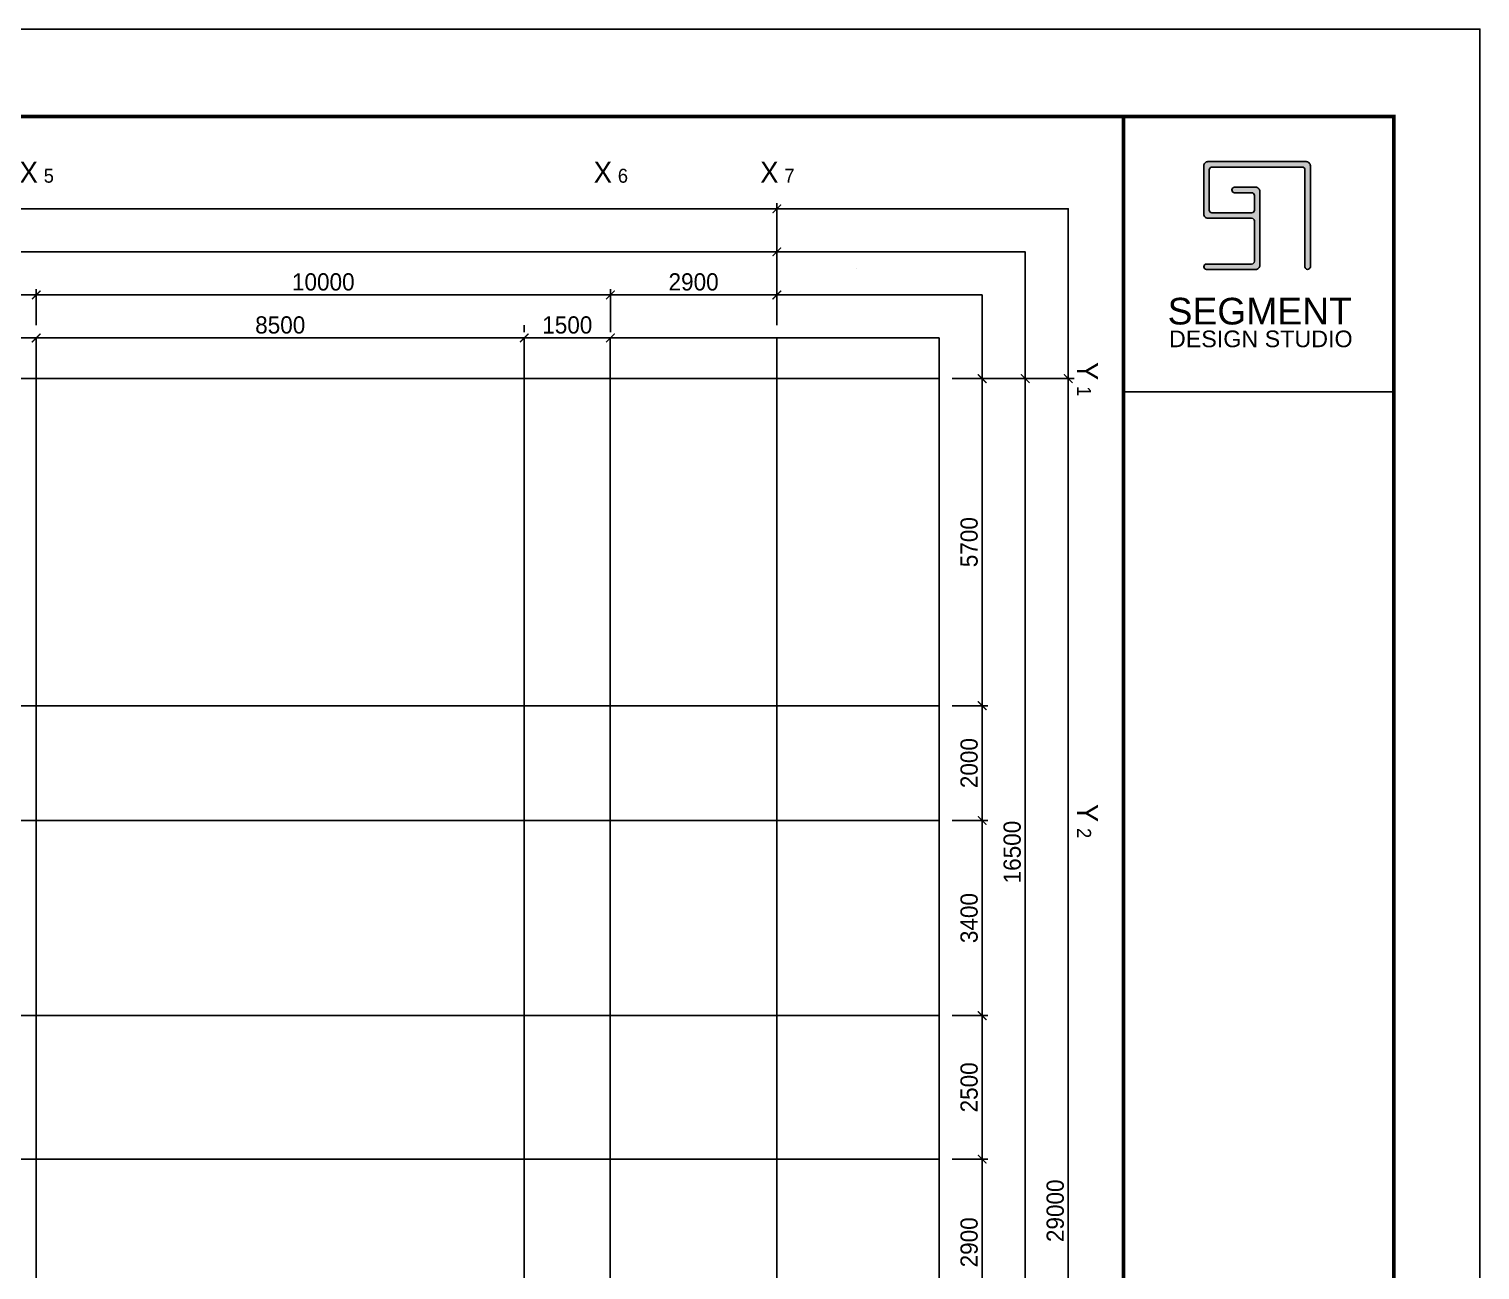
# Model space of a CAD drawing. Header units: millimetres. Extents: x 0 to 199210, y 0 to 94205.
# Drawn here: x 37728 to 63000, y 22927 to 44550 of the extents above; entities that cross this region are included whole.
import ezdxf
from ezdxf.enums import TextEntityAlignment as Align

# ---------------------------------------------------------------- set-up
doc = ezdxf.new("R2010")
doc.units = ezdxf.units.MM
doc.linetypes.add('CEN', pattern=[62, 60, -1, 0, -1])
doc.layers.get('Defpoints').update_dxf_attribs({"color": 142})
for name, color, linetype in [('12. TXT1', 132, 'Continuous'), ('CEN', 1, 'CEN'), ('DIM', 7, 'Continuous'), ('Site', 2, 'Continuous')]:
    doc.layers.add(name, color=color, linetype=linetype)
doc.layers.add('INVisible', color=165, linetype='Continuous', plot=False)
doc.styles.add('11', font='Dotum.ttf')
doc.styles.get("Standard").update_dxf_attribs({"font": 'arial.ttf'})
doc.styles.add('돋움', font='Dotum.ttf')
doc.dimstyles.new('150', dxfattribs={"dimscale": 50, "dimtxt": 6, "dimasz": 3, "dimexe": 2, "dimexo": 4.5, "dimgap": 1.5, "dimtad": 1, "dimtoh": 1, "dimdec": 0, "dimzin": 0, "dimdsep": 46, "dimtxsty": '11', "dimblk1": 'ARCHTICK', "dimblk2": 'ARCHTICK', "dimsah": 1, "dimcen": 5, "dimclrd": 143, "dimclre": 143, "dimclrt": 7, "dimadec": 0, "dimazin": 0, "dimtfac": 1, "dimtdec": 0, "dimtix": 1, "dimtmove": 2, "dimatfit": 3, "dimldrblk": 'ARCHTICK', "dimfxl": 1, "dimtolj": 1, "dimtzin": 0, "dimlwd": -1, "dimlwe": -1, "dimarcsym": 0})

# ---------------------------------------------------------------- blocks, each defined once
blk = doc.blocks.new('Logo_SEGMENT')
at = {"layer": '12. TXT1'}
h = blk.add_hatch(color=256, dxfattribs=at)
h.dxf.hatch_style = 1
h.paths.add_polyline_path([(37439, 45103, -0.414214), (37561, 44981), (37561, 40618, 0.414214), (37683, 40495, 0.414214), (37806, 40618), (37806, 45164, 0.414214), (37622, 45348), (33196, 45348, 0.414214), (33012, 45164), (33012, 42983, 0.414214), (33196, 42799), (35164, 42799, -0.414214), (35286, 42677), (35286, 40862, -0.414214), (35164, 40740), (33134, 40740, 0.414214), (33012, 40618, 0.414214), (33134, 40495), (35348, 40495, 0.414214), (35531, 40679), (35531, 44012, 0.414214), (35348, 44196), (34394, 44196, 0.414214), (34272, 44074, 0.414214), (34394, 43951), (35164, 43951, -0.414214), (35286, 43829), (35286, 43166, -0.414214), (35164, 43044), (33379, 43044, -0.414214), (33257, 43166), (33257, 44981, -0.414214), (33379, 45103)])
blk.add_lwpolyline([(37806, 40618), (37806, 45164, 0.414214), (37622, 45348), (33196, 45348, 0.414214), (33012, 45164), (33012, 42983, 0.414214), (33196, 42799), (35164, 42799, -0.414214), (35286, 42677), (35286, 40862, -0.414214), (35164, 40740), (33134, 40740, 0.414214), (33012, 40618), (33012, 40618, 0.414214), (33134, 40495), (35348, 40495, 0.414214), (35531, 40679), (35531, 44012, 0.414214), (35348, 44196), (34394, 44196, 0.414214), (34272, 44074), (34272, 44074, 0.414214), (34394, 43951), (35164, 43951, -0.414214), (35286, 43829), (35286, 43166, -0.414214), (35164, 43044), (33379, 43044, -0.414214), (33257, 43166), (33257, 44981, -0.414214), (33379, 45103), (37439, 45103, -0.414214), (37561, 44981), (37561, 40618, 0.414214), (37683, 40495), (37683, 40495, 0.414214)], format="xyb", close=True, dxfattribs=at)
at = {"layer": '12. TXT1', "attachment_point": 1}
for s, insert, char_height in [('SEGMENT', (31383, 39218), 1200), ('DESIGN STUDIO', (31443, 37745), 750)]:
    blk.add_mtext_dynamic_manual_height_columns(s, width=8502.85, gutter_width=12.5, heights=[0], dxfattribs=dict(at, insert=insert, char_height=char_height))
blk = doc.blocks.new('A$Cc88963d0')
at = {"layer": '12. TXT1', "xscale": 0.2580316282530466, "yscale": 0.2580316282530466, "zscale": 0.2580316282530466}
blk.add_blockref('Logo_SEGMENT', (-8098, -9539), dxfattribs=at)
blk = doc.blocks.new('FORM_A3_100')
blk.add_line((41001, 25484), (37860, 25484))
at = {"color": 8}
blk.add_lwpolyline([(42000, 0), (42000, 29700), (0, 29700), (0, 0)], close=True, dxfattribs=at)
at = {"color": 7, "const_width": 41.7}
blk.add_lwpolyline([(41001, 1016), (41001, 28684), (999, 28684), (999, 1016)], close=True, dxfattribs=at)
blk.add_lwpolyline([(37860, 28682), (37860, 1024)], dxfattribs=at)
blk.add_blockref('A$Cc88963d0', (38373, 25997))
blk = doc.blocks.new('_ArchTick')
at = {"color": 0, "linetype": 'ByBlock', "const_width": 0.15}
blk.add_lwpolyline([(-0.5, -0.5), (0.5, 0.5)], dxfattribs=at)
blk = doc.blocks.new('*D18')
at = {"layer": 'Defpoints', "color": 0, "transparency": 16777216}
for p in [(53579, 24859), (54329, 24859), (53579, 21959)]:
    blk.add_point(p, dxfattribs=at)
at = {"layer": 'DIM', "color": 143, "transparency": 16777216}
for p, q in [((53804, 24859), (54429, 24859)), ((54329, 21959), (54329, 24859)), ((53804, 21959), (54429, 21959))]:
    blk.add_line(p, q, dxfattribs=at)
at = {"layer": 'DIM', "color": 143, "transparency": 16777216, "xscale": 150, "yscale": 150, "zscale": 150}
for p, rotation in [((54329, 24859), 90), ((54329, 21959), 270)]:
    blk.add_blockref('_ArchTick', p, dxfattribs=dict(at, rotation=rotation))
at = {"layer": 'DIM', "color": 7, "transparency": 16777216, "insert": (54103, 23409), "char_height": 300, "attachment_point": 5, "rotation": 90, "style": '11'}
blk.add_mtext('\\A1;2900', dxfattribs=at)
blk = doc.blocks.new('*D19')
at = {"layer": 'Defpoints', "color": 0, "transparency": 16777216}
for p in [(53579, 27359), (54329, 27359), (53579, 24859)]:
    blk.add_point(p, dxfattribs=at)
at = {"layer": 'DIM', "color": 143, "transparency": 16777216}
for p, q in [((53804, 27359), (54429, 27359)), ((54329, 24859), (54329, 27359)), ((53804, 24859), (54429, 24859))]:
    blk.add_line(p, q, dxfattribs=at)
at = {"layer": 'DIM', "color": 143, "transparency": 16777216, "xscale": 150, "yscale": 150, "zscale": 150}
for p, rotation in [((54329, 27359), 90), ((54329, 24859), 270)]:
    blk.add_blockref('_ArchTick', p, dxfattribs=dict(at, rotation=rotation))
at = {"layer": 'DIM', "color": 7, "transparency": 16777216, "insert": (54103, 26109), "char_height": 300, "attachment_point": 5, "rotation": 90, "style": '11'}
blk.add_mtext('\\A1;2500', dxfattribs=at)
blk = doc.blocks.new('*D20')
at = {"layer": 'Defpoints', "color": 0, "transparency": 16777216}
for p in [(53579, 30759), (54329, 30759), (53579, 27359)]:
    blk.add_point(p, dxfattribs=at)
at = {"layer": 'DIM', "color": 143, "transparency": 16777216}
for p, q in [((53804, 30759), (54429, 30759)), ((54329, 27359), (54329, 30759)), ((53804, 27359), (54429, 27359))]:
    blk.add_line(p, q, dxfattribs=at)
at = {"layer": 'DIM', "color": 143, "transparency": 16777216, "xscale": 150, "yscale": 150, "zscale": 150}
for p, rotation in [((54329, 30759), 90), ((54329, 27359), 270)]:
    blk.add_blockref('_ArchTick', p, dxfattribs=dict(at, rotation=rotation))
at = {"layer": 'DIM', "color": 7, "transparency": 16777216, "insert": (54103, 29059), "char_height": 300, "attachment_point": 5, "rotation": 90, "style": '11'}
blk.add_mtext('\\A1;3400', dxfattribs=at)
blk = doc.blocks.new('*D21')
at = {"layer": 'Defpoints', "color": 0, "transparency": 16777216}
for p in [(53579, 32759), (54329, 32759), (53579, 30759)]:
    blk.add_point(p, dxfattribs=at)
at = {"layer": 'DIM', "color": 143, "transparency": 16777216}
for p, q in [((53804, 32759), (54429, 32759)), ((54329, 30759), (54329, 32759)), ((53804, 30759), (54429, 30759))]:
    blk.add_line(p, q, dxfattribs=at)
at = {"layer": 'DIM', "color": 143, "transparency": 16777216, "xscale": 150, "yscale": 150, "zscale": 150}
for p, rotation in [((54329, 32759), 90), ((54329, 30759), 270)]:
    blk.add_blockref('_ArchTick', p, dxfattribs=dict(at, rotation=rotation))
at = {"layer": 'DIM', "color": 7, "transparency": 16777216, "insert": (54103, 31759), "char_height": 300, "attachment_point": 5, "rotation": 90, "style": '11'}
blk.add_mtext('\\A1;2000', dxfattribs=at)
blk = doc.blocks.new('*D22')
at = {"layer": 'Defpoints', "color": 0, "transparency": 16777216}
for p in [(53579, 38459), (54329, 38459), (53579, 32759)]:
    blk.add_point(p, dxfattribs=at)
at = {"layer": 'DIM', "color": 143, "transparency": 16777216}
for p, q in [((53804, 38459), (54429, 38459)), ((54329, 32759), (54329, 38459)), ((53804, 32759), (54429, 32759))]:
    blk.add_line(p, q, dxfattribs=at)
at = {"layer": 'DIM', "color": 143, "transparency": 16777216, "xscale": 150, "yscale": 150, "zscale": 150}
for p, rotation in [((54329, 38459), 90), ((54329, 32759), 270)]:
    blk.add_blockref('_ArchTick', p, dxfattribs=dict(at, rotation=rotation))
at = {"layer": 'DIM', "color": 7, "transparency": 16777216, "insert": (54103, 35609), "char_height": 300, "attachment_point": 5, "rotation": 90, "style": '11'}
blk.add_mtext('\\A1;5700', dxfattribs=at)
blk = doc.blocks.new('*D23')
at = {"layer": 'Defpoints', "color": 0, "transparency": 16777216}
for p in [(53579, 38459), (55079, 38459), (53579, 21959)]:
    blk.add_point(p, dxfattribs=at)
at = {"layer": 'DIM', "color": 143, "transparency": 16777216}
for p, q in [((53804, 38459), (55179, 38459)), ((55079, 21959), (55079, 38459)), ((53804, 21959), (55179, 21959))]:
    blk.add_line(p, q, dxfattribs=at)
at = {"layer": 'DIM', "color": 143, "transparency": 16777216, "xscale": 150, "yscale": 150, "zscale": 150}
for p, rotation in [((55079, 38459), 90), ((55079, 21959), 270)]:
    blk.add_blockref('_ArchTick', p, dxfattribs=dict(at, rotation=rotation))
at = {"layer": 'DIM', "color": 7, "transparency": 16777216, "insert": (54853, 30209), "char_height": 300, "attachment_point": 5, "rotation": 90, "style": '11'}
blk.add_mtext('\\A1;16500', dxfattribs=at)
blk = doc.blocks.new('*D29')
at = {"layer": 'Defpoints', "color": 0, "transparency": 16777216}
for p in [(53579, 38459), (53579, 9459), (55829, 9459)]:
    blk.add_point(p, dxfattribs=at)
at = {"layer": 'DIM', "color": 143, "transparency": 16777216}
for p, q in [((53804, 38459), (55929, 38459)), ((55829, 38459), (55829, 9459)), ((53804, 9459), (55929, 9459))]:
    blk.add_line(p, q, dxfattribs=at)
at = {"layer": 'DIM', "color": 143, "transparency": 16777216, "xscale": 150, "yscale": 150, "zscale": 150}
for p, rotation in [((55829, 38459), 90), ((55829, 9459), 270)]:
    blk.add_blockref('_ArchTick', p, dxfattribs=dict(at, rotation=rotation))
at = {"layer": 'DIM', "color": 7, "transparency": 16777216, "insert": (55603, 23959), "char_height": 300, "attachment_point": 5, "rotation": 90, "style": '11'}
blk.add_mtext('\\A1;29000', dxfattribs=at)
blk = doc.blocks.new('*D34')
at = {"layer": 'Defpoints', "color": 0, "transparency": 16777216}
for p in [(37853, 39917), (27853, 39167), (37853, 39167)]:
    blk.add_point(p, dxfattribs=at)
at = {"layer": 'DIM', "color": 143, "transparency": 16777216}
for p, q in [((27853, 39392), (27853, 40017)), ((37853, 39392), (37853, 40017)), ((27853, 39917), (37853, 39917))]:
    blk.add_line(p, q, dxfattribs=at)
at = {"layer": 'DIM', "color": 143, "transparency": 16777216, "xscale": 150, "yscale": 150, "zscale": 150, "rotation": 180}
blk.add_blockref('_ArchTick', (27853, 39917), dxfattribs=at)
at = {"layer": 'DIM', "color": 143, "transparency": 16777216, "xscale": 150, "yscale": 150, "zscale": 150}
blk.add_blockref('_ArchTick', (37853, 39917), dxfattribs=at)
at = {"layer": 'DIM', "color": 7, "transparency": 16777216, "insert": (32853, 40142), "char_height": 300, "attachment_point": 5, "style": '11'}
blk.add_mtext('\\A1;10000', dxfattribs=at)
blk = doc.blocks.new('*D35')
at = {"layer": 'Defpoints', "color": 0, "transparency": 16777216}
for p in [(47853, 39917), (37853, 39167), (47853, 39167)]:
    blk.add_point(p, dxfattribs=at)
at = {"layer": 'DIM', "color": 143, "transparency": 16777216}
for p, q in [((37853, 39392), (37853, 40017)), ((47853, 39392), (47853, 40017)), ((37853, 39917), (47853, 39917))]:
    blk.add_line(p, q, dxfattribs=at)
at = {"layer": 'DIM', "color": 143, "transparency": 16777216, "xscale": 150, "yscale": 150, "zscale": 150, "rotation": 180}
blk.add_blockref('_ArchTick', (37853, 39917), dxfattribs=at)
at = {"layer": 'DIM', "color": 143, "transparency": 16777216, "xscale": 150, "yscale": 150, "zscale": 150}
blk.add_blockref('_ArchTick', (47853, 39917), dxfattribs=at)
at = {"layer": 'DIM', "color": 7, "transparency": 16777216, "insert": (42853, 40142), "char_height": 300, "attachment_point": 5, "style": '11'}
blk.add_mtext('\\A1;10000', dxfattribs=at)
blk = doc.blocks.new('*D36')
at = {"layer": 'Defpoints', "color": 0, "transparency": 16777216}
for p in [(50753, 39917), (47853, 39167), (50753, 39167)]:
    blk.add_point(p, dxfattribs=at)
at = {"layer": 'DIM', "color": 143, "transparency": 16777216}
for p, q in [((47853, 39392), (47853, 40017)), ((50753, 39392), (50753, 40017)), ((47853, 39917), (50753, 39917))]:
    blk.add_line(p, q, dxfattribs=at)
at = {"layer": 'DIM', "color": 143, "transparency": 16777216, "xscale": 150, "yscale": 150, "zscale": 150, "rotation": 180}
blk.add_blockref('_ArchTick', (47853, 39917), dxfattribs=at)
at = {"layer": 'DIM', "color": 143, "transparency": 16777216, "xscale": 150, "yscale": 150, "zscale": 150}
blk.add_blockref('_ArchTick', (50753, 39917), dxfattribs=at)
at = {"layer": 'DIM', "color": 7, "transparency": 16777216, "insert": (49303, 40142), "char_height": 300, "attachment_point": 5, "style": '11'}
blk.add_mtext('\\A1;2900', dxfattribs=at)
blk = doc.blocks.new('*D37')
at = {"layer": 'Defpoints', "color": 0, "transparency": 16777216}
for p in [(50753, 40667), (20753, 39167), (50753, 39167)]:
    blk.add_point(p, dxfattribs=at)
at = {"layer": 'DIM', "color": 143, "transparency": 16777216}
for p, q in [((20753, 39392), (20753, 40767)), ((50753, 39392), (50753, 40767)), ((20753, 40667), (50753, 40667))]:
    blk.add_line(p, q, dxfattribs=at)
at = {"layer": 'DIM', "color": 143, "transparency": 16777216, "xscale": 150, "yscale": 150, "zscale": 150, "rotation": 180}
blk.add_blockref('_ArchTick', (20753, 40667), dxfattribs=at)
at = {"layer": 'DIM', "color": 143, "transparency": 16777216, "xscale": 150, "yscale": 150, "zscale": 150}
blk.add_blockref('_ArchTick', (50753, 40667), dxfattribs=at)
at = {"layer": 'DIM', "color": 7, "transparency": 16777216, "insert": (35753, 40892), "char_height": 300, "attachment_point": 5, "style": '11'}
blk.add_mtext('\\A1;30000', dxfattribs=at)
blk = doc.blocks.new('*D38')
at = {"layer": 'Defpoints', "color": 0, "transparency": 16777216}
for p in [(5753, 41417), (5753, 39167), (50753, 39167)]:
    blk.add_point(p, dxfattribs=at)
at = {"layer": 'DIM', "color": 143, "transparency": 16777216}
for p, q in [((5753, 39392), (5753, 41517)), ((50753, 39392), (50753, 41517)), ((50753, 41417), (5753, 41417))]:
    blk.add_line(p, q, dxfattribs=at)
at = {"layer": 'DIM', "color": 143, "transparency": 16777216, "xscale": 150, "yscale": 150, "zscale": 150, "rotation": 180}
blk.add_blockref('_ArchTick', (5753, 41417), dxfattribs=at)
at = {"layer": 'DIM', "color": 143, "transparency": 16777216, "xscale": 150, "yscale": 150, "zscale": 150}
blk.add_blockref('_ArchTick', (50753, 41417), dxfattribs=at)
at = {"layer": 'DIM', "color": 7, "transparency": 16777216, "insert": (28253, 41642), "char_height": 300, "attachment_point": 5, "style": '11'}
blk.add_mtext('\\A1;45000', dxfattribs=at)
blk = doc.blocks.new('*D52')
at = {"layer": 'Defpoints', "color": 0, "transparency": 16777216}
for p in [(37853, 39167), (46353, 39167), (46353, 39167)]:
    blk.add_point(p, dxfattribs=at)
at = {"layer": 'DIM', "color": 143, "transparency": 16777216}
for p, q in [((46353, 39392), (46353, 39267)), ((37853, 39167), (46353, 39167)), ((37853, 38942), (37853, 39067))]:
    blk.add_line(p, q, dxfattribs=at)
at = {"layer": 'DIM', "color": 143, "transparency": 16777216, "xscale": 150, "yscale": 150, "zscale": 150, "rotation": 180}
blk.add_blockref('_ArchTick', (37853, 39167), dxfattribs=at)
at = {"layer": 'DIM', "color": 143, "transparency": 16777216, "xscale": 150, "yscale": 150, "zscale": 150}
blk.add_blockref('_ArchTick', (46353, 39167), dxfattribs=at)
at = {"layer": 'DIM', "color": 7, "transparency": 16777216, "insert": (42103, 39392), "char_height": 300, "attachment_point": 5, "style": '11'}
blk.add_mtext('\\A1;8500', dxfattribs=at)
blk = doc.blocks.new('*D53')
at = {"layer": 'Defpoints', "color": 0, "transparency": 16777216}
for p in [(46353, 39167), (47853, 39167), (47853, 39167)]:
    blk.add_point(p, dxfattribs=at)
at = {"layer": 'DIM', "color": 143, "transparency": 16777216}
for p, q in [((46353, 39392), (46353, 39267)), ((47853, 39392), (47853, 39267)), ((46353, 39167), (47853, 39167))]:
    blk.add_line(p, q, dxfattribs=at)
at = {"layer": 'DIM', "color": 143, "transparency": 16777216, "xscale": 150, "yscale": 150, "zscale": 150, "rotation": 180}
blk.add_blockref('_ArchTick', (46353, 39167), dxfattribs=at)
at = {"layer": 'DIM', "color": 143, "transparency": 16777216, "xscale": 150, "yscale": 150, "zscale": 150}
blk.add_blockref('_ArchTick', (47853, 39167), dxfattribs=at)
at = {"layer": 'DIM', "color": 7, "transparency": 16777216, "insert": (47103, 39392), "char_height": 300, "attachment_point": 5, "style": '11'}
blk.add_mtext('\\A1;1500', dxfattribs=at)

msp = doc.modelspace()

# ---------------------------------------------------------------- linework, layer by layer
at = {"color": 0, "linetype": 'ByBlock'}
msp.add_line((55828.6, 38458.9), (55503.6, 38458.9), dxfattribs=at)
at = {"layer": 'CEN'}
for p, q in [((37852.7, 39166.8), (37852.7, 5395.3)), ((46352.7, 39166.8), (46352.7, 5395.3)), ((47852.7, 39166.8), (47852.7, 5395.3)), ((50752.7, 39166.8), (50752.7, 5395.3)), ((4709.6, 38458.9), (53578.6, 38458.9)), ((5652.7, 32758.9), (53578.6, 32758.9)), ((4709.6, 30758.9), (53578.6, 30758.9)), ((17752.7, 27358.9), (53578.6, 27358.9)), ((17752.7, 24858.9), (53578.6, 24858.9))]:
    msp.add_line(p, q, dxfattribs=at)
at = {"layer": 'INVisible'}
for points in [[(55828.6, 3145.3), (2459.6, 3145.3), (2459.6, 41416.8), (55828.6, 41416.8)], [(55078.6, 3895.3), (3209.6, 3895.3), (3209.6, 40666.8), (55078.6, 40666.8)], [(54328.6, 4645.3), (3959.6, 4645.3), (3959.6, 39916.8), (54328.6, 39916.8)], [(53578.6, 5395.3), (4709.6, 5395.3), (4709.6, 39166.8), (53578.6, 39166.8)]]:
    msp.add_lwpolyline(points, close=True, dxfattribs=at)
at = {"layer": 'Site'}
msp.add_line((52144.7, 40378), (52144.7, 40378), dxfattribs=at)

# ---------------------------------------------------------------- block references
at = {"xscale": 1.499999999961756, "yscale": 1.499999999961756, "zscale": 1.499999999961756}
msp.add_blockref('FORM_A3_100', (0, 0), dxfattribs=at)

# ---------------------------------------------------------------- texts
at = {"color": 3, "linetype": 'ByBlock', "style": '돋움'}
for tag, text, height, p in [('X', 'X', 365.6, (37722.7, 42054.3)), ('X', 'X', 365.6, (47722.7, 42054.3)), ('X', 'X', 365.6, (50622.7, 42054.3)), ('5', '1', 243.8, (38072.1, 41993.3)), ('6', '1', 243.8, (48072.1, 41993.3)), ('7', '1', 243.8, (50972.1, 41993.3))]:
    msp.add_attdef(tag, text=text, height=height, dxfattribs=at).set_placement(p, align=Align.MIDDLE_CENTER)
for tag, text, height, p in [('Y', 'X', 365.6, (56166.1, 38588.9)), ('1', '1', 243.8, (56105.2, 38239.5)), ('Y', 'X', 365.6, (56166.1, 30888.9)), ('2', '1', 243.8, (56105.2, 30539.5))]:
    msp.add_attdef(tag, text=text, height=height, rotation=270, dxfattribs=at).set_placement(p, align=Align.MIDDLE_CENTER)

# ---------------------------------------------------------------- dimensions: what is measured, and where the dimension line sits
at = {"layer": 'DIM'}
for base, p1, p2, picture, middle in [((5752.7, 41416.8), (50752.7, 39166.8), (5752.7, 39166.8), '*D38', (28252.7, 41642)), ((50752.7, 40666.8), (20752.7, 39166.8), (50752.7, 39166.8), '*D37', (35752.7, 40892)), ((37852.7, 39916.8), (27852.7, 39166.8), (37852.7, 39166.8), '*D34', (32852.7, 40142)), ((47852.7, 39916.8), (37852.7, 39166.8), (47852.7, 39166.8), '*D35', (42852.7, 40142)), ((50752.7, 39916.8), (47852.7, 39166.8), (50752.7, 39166.8), '*D36', (49302.7, 40142))]:
    dim = msp.add_linear_dim(base=base, p1=p1, p2=p2, dimstyle='150', override={"dimscale": 50}, dxfattribs=at)
    dim.commit()
    dim.dimension.update_dxf_attribs({"geometry": picture, "text_midpoint": middle})
for base, p1, p2, picture, middle in [((46352.7, 39166.8), (37852.7, 39166.8), (46352.7, 39166.8), '*D52', (42102.7, 39392)), ((47852.7, 39166.8), (46352.7, 39166.8), (47852.7, 39166.8), '*D53', (47102.7, 39392))]:
    dim = msp.add_linear_dim(base=base, p1=p1, p2=p2, dimstyle='150', dxfattribs=at)
    dim.commit()
    dim.dimension.update_dxf_attribs({"geometry": picture, "text_midpoint": middle})
for base, p1, p2, picture, middle in [((54328.6, 38458.9), (53578.6, 32758.9), (53578.6, 38458.9), '*D22', (54103.4, 35608.9)), ((55078.6, 38458.9), (53578.6, 21958.9), (53578.6, 38458.9), '*D23', (54853.4, 30208.9)), ((55828.6, 9458.9), (53578.6, 38458.9), (53578.6, 9458.9), '*D29', (55603.4, 23958.9)), ((54328.6, 32758.9), (53578.6, 30758.9), (53578.6, 32758.9), '*D21', (54103.4, 31758.9)), ((54328.6, 30758.9), (53578.6, 27358.9), (53578.6, 30758.9), '*D20', (54103.4, 29058.9)), ((54328.6, 27358.9), (53578.6, 24858.9), (53578.6, 27358.9), '*D19', (54103.4, 26108.9)), ((54328.6, 24858.9), (53578.6, 21958.9), (53578.6, 24858.9), '*D18', (54103.4, 23408.9))]:
    dim = msp.add_linear_dim(base=base, p1=p1, p2=p2, angle=270, dimstyle='150', override={"dimscale": 50}, dxfattribs=at)
    dim.commit()
    dim.dimension.update_dxf_attribs({"geometry": picture, "text_midpoint": middle})

doc.saveas('drawing.dxf')
